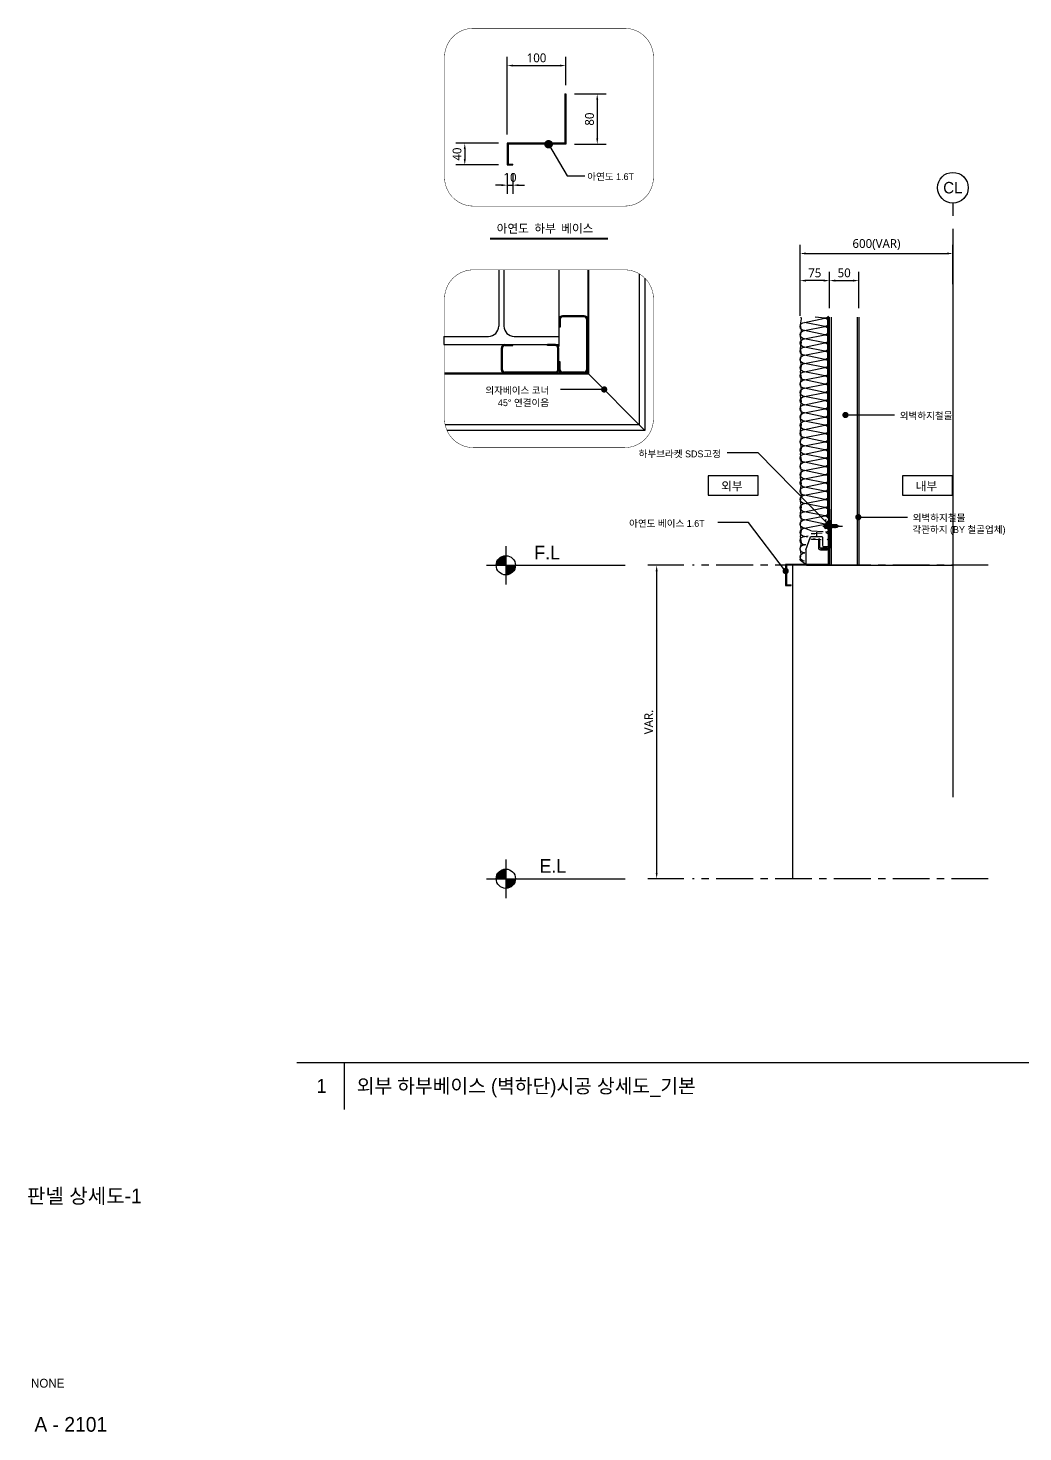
# Model space of a CAD drawing. Header units: millimetres. Extents: x 50863 to 79787, y -43062 to -37468.
# Drawn here: x 54587 to 56279, y -40197 to -37810 of the extents above; entities that cross this region are included whole.
import ezdxf
from ezdxf.enums import TextEntityAlignment as Align

# ---------------------------------------------------------------- set-up
doc = ezdxf.new("R2010")
doc.units = ezdxf.units.MM
doc.header["$LTSCALE"] = 50
for name, pattern in [('CEN', [62, 60, -1, 0, -1]), ('CENTER', [2, 1.25, -0.25, 0.25, -0.25]), ('HID', [2.3, 1.5, -0.8]), ('HIDDEN', [0.375, 0.25, -0.125])]:
    doc.linetypes.add(name, pattern=pattern)
for name, color, linetype in [('4A.TEC FORM-TEXT', 3, 'Continuous'), ('4A.TEC TEXT 2', 3, 'Continuous'), ('ARTINT-A1$0$MK', 3, 'Continuous'), ('ARTINT-A1$0$TEX', 7, 'Continuous'), ('BOLT', 7, 'Continuous'), ('CEN', 1, 'CEN'), ('COL', 2, 'Continuous'), ('DIM', 7, 'Continuous'), ('DO', 7, 'Continuous'), ('E1', 3, 'Continuous'), ('F_LINE', 31, 'HIDDEN'), ('GRID', 1, 'CENTER'), ('HAT', 5, 'Continuous'), ('SKIN', 2, 'Continuous'), ('STEEL', 8, 'Continuous'), ('STL-1', 2, 'Continuous'), ('SY', 1, 'Continuous'), ('TEX', 3, 'Continuous'), ('TEXT', 3, 'Continuous'), ('WAL', 3, 'Continuous'), ('WOO', 5, 'Continuous')]:
    doc.layers.add(name, color=color, linetype=linetype)
doc.styles.add('GHS', font='')
doc.styles.get("Standard").update_dxf_attribs({"font": 'txt.shx'})
doc.styles.add('나눔고딕', font='')
doc.styles.add('나눔고딕 7', font='')
doc.styles.add('돋움', font='')
doc.styles.add('돋움체', font='')
doc.styles.add('울릉도L', font='')
doc.styles.get('GHS').set_extended_font_data('Dotum')
doc.styles.get('나눔고딕').set_extended_font_data('Dotum')
doc.styles.get('나눔고딕 7').set_extended_font_data('NanumGothic')
doc.styles.get('돋움').set_extended_font_data('Dotum')
doc.styles.get('돋움체').set_extended_font_data('DotumChe')
doc.styles.get('울릉도L').set_extended_font_data('Dotum')
doc.dimstyles.get("Standard").update_dxf_attribs({"dimtxt": 3, "dimasz": 3, "dimexe": 1.25, "dimexo": 3, "dimgap": 1, "dimtad": 1, "dimdec": 0, "dimzin": 1, "dimdsep": 46, "dimlunit": 6, "dimtxsty": 'Standard', "dimcen": 2.5, "dimadec": 0, "dimazin": 0, "dimtfac": 1, "dimtdec": 0, "dimtix": 1, "dimtmove": 2, "dimatfit": 3, "dimfxl": 0, "dimtolj": 1, "dimtzin": 1, "dimarcsym": 0})

# ---------------------------------------------------------------- blocks, each defined once
blk = doc.blocks.new('*D66')
at = {"layer": 'Defpoints', "color": 0}
for p in [(55655.8, -38723), (55716.7, -38723), (55716.7, -39255.9)]:
    blk.add_point(p, dxfattribs=at)
at = {"layer": 'DIM', "color": 7, "linetype": 'Continuous', "lineweight": -2, "ltscale": 1000}
for p, q in [((55701.7, -38723), (55640.8, -38723)), ((55701.7, -39255.9), (55640.8, -39255.9))]:
    blk.add_line(p, q, dxfattribs=at)
at = {"layer": 'DIM', "color": 0, "linetype": 'Continuous', "lineweight": -2, "ltscale": 1000}
blk.add_line((55655.8, -39245.9), (55655.8, -38733), dxfattribs=at)
at = {"layer": 'DIM', "color": 0}
for points in [[(55657.4, -38733), (55654.1, -38733), (55655.8, -38723)], [(55654.1, -39245.9), (55657.4, -39245.9), (55655.8, -39255.9)]]:
    blk.add_solid(points, dxfattribs=at)
at = {"layer": 'DIM', "color": 3, "insert": (55642.3, -38989.5), "char_height": 15, "attachment_point": 5, "rotation": 90, "style": '나눔고딕 7'}
blk.add_mtext('\\A1;VAR.', dxfattribs=at)
blk = doc.blocks.new('*D67')
at = {"layer": 'Defpoints', "color": 0}
for p in [(55501.3, -37921.5), (55501.3, -38007), (55554.7, -38007)]:
    blk.add_point(p, dxfattribs=at)
at = {"layer": 'DIM', "color": 7, "linetype": 'Continuous', "lineweight": -2, "ltscale": 1000}
for p, q in [((55516.3, -37921.5), (55569.7, -37921.5)), ((55516.3, -38007), (55569.7, -38007))]:
    blk.add_line(p, q, dxfattribs=at)
at = {"layer": 'DIM', "color": 0, "linetype": 'Continuous', "lineweight": -2, "ltscale": 1000}
blk.add_line((55554.7, -37931.5), (55554.7, -37997), dxfattribs=at)
at = {"layer": 'DIM', "color": 0}
for points in [[(55556.4, -37931.5), (55553.1, -37931.5), (55554.7, -37921.5)], [(55553.1, -37997), (55556.4, -37997), (55554.7, -38007)]]:
    blk.add_solid(points, dxfattribs=at)
at = {"layer": 'DIM', "color": 3, "insert": (55541.6, -37964.3), "char_height": 15, "attachment_point": 5, "rotation": 90, "style": '나눔고딕 7'}
blk.add_mtext('\\A1;80', dxfattribs=at)
blk = doc.blocks.new('*D68')
at = {"layer": 'Defpoints', "color": 0}
for p in [(55401.7, -38005.4), (55329.5, -38042.2), (55401.7, -38042.2)]:
    blk.add_point(p, dxfattribs=at)
at = {"layer": 'DIM', "color": 7, "linetype": 'Continuous', "lineweight": -2, "ltscale": 1000}
for p, q in [((55386.7, -38005.4), (55314.5, -38005.4)), ((55386.7, -38042.2), (55314.5, -38042.2))]:
    blk.add_line(p, q, dxfattribs=at)
at = {"layer": 'DIM', "color": 0, "linetype": 'Continuous', "lineweight": -2, "ltscale": 1000}
blk.add_line((55329.5, -38015.4), (55329.5, -38032.2), dxfattribs=at)
at = {"layer": 'DIM', "color": 0}
for points in [[(55331.2, -38015.4), (55327.8, -38015.4), (55329.5, -38005.4)], [(55327.8, -38032.2), (55331.2, -38032.2), (55329.5, -38042.2)]]:
    blk.add_solid(points, dxfattribs=at)
at = {"layer": 'DIM', "color": 3, "insert": (55316.4, -38023.8), "char_height": 15, "attachment_point": 5, "rotation": 90, "style": '나눔고딕 7'}
blk.add_mtext('\\A1;40', dxfattribs=at)
blk = doc.blocks.new('*D69')
at = {"layer": 'Defpoints', "color": 0}
for p in [(55401.7, -38042.2), (55411.1, -38042.2), (55411.1, -38076.6)]:
    blk.add_point(p, dxfattribs=at)
at = {"layer": 'DIM', "color": 7, "linetype": 'Continuous', "lineweight": -2, "ltscale": 1000}
for p, q in [((55401.7, -38057.2), (55401.7, -38091.6)), ((55411.1, -38057.2), (55411.1, -38091.6))]:
    blk.add_line(p, q, dxfattribs=at)
at = {"layer": 'DIM', "color": 0, "linetype": 'Continuous', "lineweight": -2, "ltscale": 1000}
for p, q in [((55391.7, -38076.6), (55381.7, -38076.6)), ((55401.7, -38076.6), (55411.1, -38076.6)), ((55421.1, -38076.6), (55431.1, -38076.6))]:
    blk.add_line(p, q, dxfattribs=at)
at = {"layer": 'DIM', "color": 0}
for points in [[(55391.7, -38078.3), (55391.7, -38074.9), (55401.7, -38076.6)], [(55421.1, -38074.9), (55421.1, -38078.3), (55411.1, -38076.6)]]:
    blk.add_solid(points, dxfattribs=at)
at = {"layer": 'DIM', "color": 3, "insert": (55406.4, -38063.5), "char_height": 15, "attachment_point": 5, "style": '나눔고딕 7'}
blk.add_mtext('\\A1;10', dxfattribs=at)
blk = doc.blocks.new('A$C6C921284')
at = {"layer": 'STL-1'}
for points in [[(3.3, 2.3), (15.1, 2.3, 0.414214), (17.3, 4.5), (17.3, 50.3), (19.6, 50.3), (19.6, 4.5, -0.414214), (15.1, 0), (3.3, 0, 0)], [(15.1, 2.3), (3.3, 2.3, -0.414214), (2.3, 3.3), (2.3, 17.6), (0, 17.6), (0, 3.3, 0.414214), (3.3, 0), (15.1, 0)]]:
    blk.add_lwpolyline(points, format="xyb", dxfattribs=at)
blk = doc.blocks.new('sb25')
at = {"layer": 'BOLT'}
for p, q in [((3.9, 15.5), (-4, 12.1)), ((-1.1, 15.2), (-4, 13.9)), ((3.9, 13.7), (-4, 10.3)), ((3.9, 11.9), (-4, 8.4)), ((3.9, 10), (-4, 6.6)), ((3.9, 8.2), (-4, 4.8)), ((3.9, 6.4), (-4, 2.9)), ((3.9, 4.5), (-4, 1.1)), ((-3, 19), (-3, 14.7)), ((-3, 13.9), (-3, 12.9)), ((-3, 12.1), (-3, 11.1)), ((-3, 10.3), (-3, 9.2)), ((-3, 8.4), (-3, 7.4)), ((-3, 6.6), (-3, 5.6)), ((-3, 4.8), (-3, 3.7)), ((-3, 2.9), (-3, 1.9)), ((-3, 1.1), (-3, 0)), ((-3, 1), (2.9, 1)), ((3.9, 2.7), (-0.1, 1)), ((2.9, 14.7), (2.9, 13.7)), ((2.9, 12.9), (2.9, 11.9)), ((2.9, 11.1), (2.9, 10)), ((2.9, 9.2), (2.9, 8.2)), ((2.9, 7.4), (2.9, 6.4)), ((2.9, 1.9), (2.9, 0)), ((2.9, 19), (2.9, 15.5)), ((2.9, 5.6), (2.9, 4.5)), ((2.9, 3.7), (2.9, 2.7)), ((-5, -3.2), (-5.2, -3.2)), ((-4.5, -8.7), (-4.5, -3.7)), ((3, -9.2), (-3, -9.2)), ((-2, -8.7), (-2, -3.2)), ((2, -8.7), (2, -3.2)), ((4.5, -8.7), (4.5, -3.7))]:
    blk.add_line(p, q, dxfattribs=at)
for points in [[(7, -0.7), (7, 0), (-7, 0), (-7, -0.7)], [(-4, 12.1), (-3, 12.9), (2.9, 15.5), (3.9, 15.5), (2.9, 14.7), (-3, 12.1)], [(-4, 13.9), (-3, 14.7), (-2.1, 15.2), (-1.1, 15.2), (-2.1, 14.4), (-3, 13.9)], [(-4, 10.3), (-3, 11.1), (2.9, 13.7), (3.9, 13.7), (2.9, 12.9), (-3, 10.3)], [(-4, 8.4), (-3, 9.2), (2.9, 11.9), (3.9, 11.9), (2.9, 11.1), (-3, 8.4)], [(-4, 6.6), (-3, 7.4), (2.9, 10), (3.9, 10), (2.9, 9.2), (-3, 6.6)], [(-4, 4.8), (-3, 5.6), (2.9, 8.2), (3.9, 8.2), (2.9, 7.4), (-3, 4.8)], [(-4, 2.9), (-3, 3.7), (2.9, 6.4), (3.9, 6.4), (2.9, 5.6), (-3, 2.9)], [(-4, 1.1), (-3, 1.9), (2.9, 4.5), (3.9, 4.5), (2.9, 3.7), (-3, 1.1)], [(-0.1, 1), (0.9, 1.8), (2.9, 2.7), (3.9, 2.7), (2.9, 1.9), (0.9, 1)], [(-8, -1.2), (8, -1.2), (8, -0.7), (-8, -0.7)], [(-5.2, -2.2), (5.2, -2.2), (8, -1.2), (-8, -1.2)], [(5.2, -2.2), (5.2, -3.2), (-5.2, -3.2), (-5.2, -2.2)]]:
    blk.add_lwpolyline(points, close=True, dxfattribs=at)
for points in [[(-3, 13.5), (-4, 13.9), (-3, 13.1)], [(-3, 11.7), (-4, 12.1), (-3, 11.3)], [(-3, 9.9), (-4, 10.3), (-3, 9.5)], [(-3, 8), (-4, 8.4), (-3, 7.6)], [(-3, 6.2), (-4, 6.6), (-3, 5.8)], [(-3, 4.4), (-4, 4.8), (-3, 4)], [(-3, 2.5), (-4, 2.9), (-3, 2.1)], [(-3, 0.7), (-4, 1.1), (-3, 0.3)], [(-3, 19), (0, 23.8), (2.9, 19)], [(2.9, 17), (-1.1, 15.2), (-3, 16.3), (-0.7, 18.8), (0, 23.8)], [(2.9, 15.9), (3.9, 15.5), (2.9, 16.3)], [(2.9, 15.9), (3.9, 15.5), (2.9, 16.3)], [(2.9, 14.1), (3.9, 13.7), (2.9, 14.5)], [(2.9, 14.1), (3.9, 13.7), (2.9, 14.5)], [(2.9, 12.3), (3.9, 11.9), (2.9, 12.7)], [(2.9, 12.3), (3.9, 11.9), (2.9, 12.7)], [(2.9, 10.4), (3.9, 10), (2.9, 10.8)], [(2.9, 10.4), (3.9, 10), (2.9, 10.8)], [(2.9, 8.6), (3.9, 8.2), (2.9, 9)], [(2.9, 8.6), (3.9, 8.2), (2.9, 9)], [(2.9, 6.8), (3.9, 6.4), (2.9, 7.2)], [(2.9, 6.8), (3.9, 6.4), (2.9, 7.2)], [(2.9, 4.9), (3.9, 4.5), (2.9, 5.3)], [(2.9, 4.9), (3.9, 4.5), (2.9, 5.3)], [(2.9, 3.1), (3.9, 2.7), (2.9, 3.5)], [(2.9, 3.1), (3.9, 2.7), (2.9, 3.5)]]:
    blk.add_lwpolyline(points, dxfattribs=at)
for centre, radius, start, end in [((-5, -3.7), 0.5, 0, 90), ((-3.2, -7.4), 1.81, 226.3972, 313.6028), ((0, -5), 4.25, 241.9275, 298.0725), ((3.3, -7.4), 1.81, 226.3972, 313.6028), ((5, -3.7), 0.5, 90, 180)]:
    blk.add_arc(centre, radius, start, end, dxfattribs=at)
at = {"layer": 'CEN'}
blk.add_line((0, -13.4), (0, 31.8), dxfattribs=at)
blk = doc.blocks.new('ccs122')
blk.add_line((0, 8), (0, 3))
blk.add_circle((0, 14), 6)
at = {"color": 3, "style": 'GHS'}
blk.add_attdef('NO', text='', height=4.5, dxfattribs=at).set_placement((-0.01, 14.02), align=Align.MIDDLE_CENTER)
blk = doc.blocks.new('*D70')
at = {"layer": 'Defpoints', "color": 0}
for p in [(56159.4, -38192.8), (55899.6, -38259.4), (56159.4, -38259.7)]:
    blk.add_point(p, dxfattribs=at)
at = {"layer": 'DIM', "color": 7, "linetype": 'Continuous', "lineweight": -2, "ltscale": 1000}
for p, q in [((55899.6, -38244.4), (55899.6, -38177.8)), ((56159.4, -38244.7), (56159.4, -38177.8))]:
    blk.add_line(p, q, dxfattribs=at)
at = {"layer": 'DIM', "color": 0, "linetype": 'Continuous', "lineweight": -2, "ltscale": 1000}
blk.add_line((55909.6, -38192.8), (56149.4, -38192.8), dxfattribs=at)
at = {"layer": 'DIM', "color": 0}
for points in [[(55909.6, -38191.1), (55909.6, -38194.5), (55899.6, -38192.8)], [(56149.4, -38194.5), (56149.4, -38191.1), (56159.4, -38192.8)]]:
    blk.add_solid(points, dxfattribs=at)
at = {"layer": 'DIM', "color": 3, "insert": (56029.5, -38177.5), "char_height": 15, "attachment_point": 5, "style": '나눔고딕 7'}
blk.add_mtext('\\A1;600(VAR)', dxfattribs=at)
blk = doc.blocks.new('*D71')
at = {"layer": 'Defpoints', "color": 0}
for p in [(55999.6, -38238.9), (55949.6, -38300.9), (55999.6, -38300.9)]:
    blk.add_point(p, dxfattribs=at)
at = {"layer": 'DIM', "color": 7, "linetype": 'Continuous', "lineweight": -2, "ltscale": 1000}
for p, q in [((55949.6, -38285.9), (55949.6, -38223.9)), ((55999.6, -38285.9), (55999.6, -38223.9))]:
    blk.add_line(p, q, dxfattribs=at)
at = {"layer": 'DIM', "color": 0, "linetype": 'Continuous', "lineweight": -2, "ltscale": 1000}
blk.add_line((55959.6, -38238.9), (55989.6, -38238.9), dxfattribs=at)
at = {"layer": 'DIM', "color": 0}
for points in [[(55959.6, -38237.2), (55959.6, -38240.6), (55949.6, -38238.9)], [(55989.6, -38240.6), (55989.6, -38237.2), (55999.6, -38238.9)]]:
    blk.add_solid(points, dxfattribs=at)
at = {"layer": 'DIM', "color": 3, "insert": (55974.6, -38225.8), "char_height": 15, "attachment_point": 5, "style": '나눔고딕 7'}
blk.add_mtext('\\A1;50', dxfattribs=at)
blk = doc.blocks.new('*D72')
at = {"layer": 'Defpoints', "color": 0}
for p in [(55899.6, -38238.9), (55949.6, -38300.9), (55899.6, -38314)]:
    blk.add_point(p, dxfattribs=at)
at = {"layer": 'DIM', "color": 7, "linetype": 'Continuous', "lineweight": -2, "ltscale": 1000}
for p, q in [((55899.6, -38299), (55899.6, -38223.9)), ((55949.6, -38285.9), (55949.6, -38223.9))]:
    blk.add_line(p, q, dxfattribs=at)
at = {"layer": 'DIM', "color": 0, "linetype": 'Continuous', "lineweight": -2, "ltscale": 1000}
blk.add_line((55939.6, -38238.9), (55909.6, -38238.9), dxfattribs=at)
at = {"layer": 'DIM', "color": 0}
for points in [[(55909.6, -38237.2), (55909.6, -38240.6), (55899.6, -38238.9)], [(55939.6, -38240.6), (55939.6, -38237.2), (55949.6, -38238.9)]]:
    blk.add_solid(points, dxfattribs=at)
at = {"layer": 'DIM', "color": 3, "insert": (55924.6, -38225.8), "char_height": 15, "attachment_point": 5, "style": '나눔고딕 7'}
blk.add_mtext('\\A1;75', dxfattribs=at)
blk = doc.blocks.new('*D73')
at = {"layer": 'Defpoints', "color": 0}
for p in [(55501.3, -37873.3), (55501.3, -37921.5), (55401.7, -38005.4)]:
    blk.add_point(p, dxfattribs=at)
at = {"layer": 'DIM', "color": 7, "linetype": 'Continuous', "lineweight": -2, "ltscale": 1000}
for p, q in [((55401.7, -37990.4), (55401.7, -37858.3)), ((55501.3, -37906.5), (55501.3, -37858.3))]:
    blk.add_line(p, q, dxfattribs=at)
at = {"layer": 'DIM', "color": 0, "linetype": 'Continuous', "lineweight": -2, "ltscale": 1000}
blk.add_line((55411.7, -37873.3), (55491.3, -37873.3), dxfattribs=at)
at = {"layer": 'DIM', "color": 0}
for points in [[(55411.7, -37871.6), (55411.7, -37875), (55401.7, -37873.3)], [(55491.3, -37875), (55491.3, -37871.6), (55501.3, -37873.3)]]:
    blk.add_solid(points, dxfattribs=at)
at = {"layer": 'DIM', "color": 3, "insert": (55451.5, -37860.2), "char_height": 15, "attachment_point": 5, "style": '나눔고딕 7'}
blk.add_mtext('\\A1;100', dxfattribs=at)

msp = doc.modelspace()

# ---------------------------------------------------------------- hatches: boundary and pattern name
at = {"layer": 'GRID', "ltscale": 5}
msp.add_hatch(color=7, dxfattribs=at).paths.add_polyline_path([(55465.8, -38007, -1), (55478.2, -38007, -1)])

# ---------------------------------------------------------------- linework, layer by layer
at = {"const_width": 3.52}
msp.add_lwpolyline([(55573.2, -38167.4), (55372.2, -38167.4)], dxfattribs=at)
at = {"layer": 'ARTINT-A1$0$TEX'}
for p, q in [((55399.3, -38690.2), (55399.3, -38755.9)), ((55366.4, -38723), (55602.4, -38723)), ((55399.3, -39223), (55399.3, -39288.8)), ((55366.4, -39255.9), (55602.4, -39255.9))]:
    msp.add_line(p, q, dxfattribs=at)
at = {"layer": 'ARTINT-A1$0$TEX', "color": 1, "const_width": 5.33}
msp.add_lwpolyline([(55569.2, -38424, -1), (55563.9, -38424, -1)], format="xyb", close=True, dxfattribs=at)
at = {"layer": 'ARTINT-A1$0$TEX'}
for centre in [(55399.3, -38723), (55399.3, -39255.9)]:
    msp.add_circle(centre, 16.4, dxfattribs=at)
for points in [[(55382.9, -38723), (55399.3, -38706.6), (55383.1, -38720.1), (55396.5, -38706.9)], [(55399.3, -38706.6), (55382.9, -38723), (55399.3, -38723)], [(55383.1, -38720.1), (55396.5, -38706.9), (55383.9, -38717.4), (55393.7, -38707.6)], [(55383.9, -38717.4), (55393.7, -38707.6), (55385.2, -38714.6), (55391, -38708.9)], [(55399.3, -38739.5), (55415.8, -38723), (55402.2, -38739.2), (55415.5, -38725.9)], [(55415.8, -38723), (55399.3, -38723), (55399.3, -38739.5)], [(55402.2, -38739.2), (55415.5, -38725.9), (55405, -38738.5), (55414.8, -38728.7)], [(55405, -38738.5), (55414.8, -38728.7), (55407.7, -38737.2), (55413.5, -38731.3)], [(55407.7, -38737.2), (55413.5, -38731.3), (55409.9, -38735.7), (55412, -38733.6)], [(55382.9, -39255.9), (55399.3, -39239.4), (55383.1, -39253), (55396.5, -39239.7)], [(55399.3, -39239.4), (55382.9, -39255.9), (55399.3, -39255.9)], [(55383.1, -39253), (55396.5, -39239.7), (55383.9, -39250.2), (55393.7, -39240.4)], [(55383.9, -39250.2), (55393.7, -39240.4), (55385.2, -39247.5), (55391, -39241.7)], [(55399.3, -39272.3), (55415.8, -39255.9), (55402.2, -39272.1), (55415.5, -39258.7)], [(55415.8, -39255.9), (55399.3, -39255.9), (55399.3, -39272.3)], [(55402.2, -39272.1), (55415.5, -39258.7), (55405, -39271.3), (55414.8, -39261.5)], [(55405, -39271.3), (55414.8, -39261.5), (55407.7, -39270), (55413.5, -39264.2)], [(55407.7, -39270), (55413.5, -39264.2), (55409.9, -39268.5), (55412, -39266.4)]]:
    msp.add_solid(points, dxfattribs=at)
at = {"layer": 'COL', "color": 250}
for p, q in [((55387.3, -38220.6), (55387.3, -38316.2)), ((55396.1, -38220.6), (55396.1, -38316.2)), ((55489.6, -38220.6), (55489.6, -38350.7)), ((55489.6, -38304.7), (55489.6, -38318.2)), ((55491.5, -38304.7), (55491.5, -38318.2)), ((55532.5, -38298.6), (55495.7, -38298.6)), ((55532.5, -38300.6), (55495.7, -38300.6)), ((55536.6, -38304.7), (55536.6, -38390.4)), ((55538.5, -38304.7), (55538.5, -38390.4)), ((55293.8, -38333.9), (55369.6, -38333.9)), ((55293.8, -38333.9), (55293.8, -38347.6)), ((55413.7, -38333.9), (55489.6, -38333.9)), ((55491.5, -38318.2), (55489.6, -38318.2)), ((55489.6, -38333.9), (55489.6, -38347.6)), ((55293.8, -38347.6), (55489.6, -38347.6)), ((55391.7, -38390.4), (55391.7, -38353.6)), ((55393.6, -38390.4), (55393.6, -38353.6)), ((55397.7, -38347.6), (55411.3, -38347.6)), ((55397.7, -38349.5), (55411.3, -38349.5)), ((55411.3, -38349.5), (55411.3, -38347.6)), ((55483.5, -38347.6), (55470, -38347.6)), ((55470, -38349.5), (55470, -38347.6)), ((55483.5, -38349.5), (55470, -38349.5)), ((55487.6, -38390.4), (55487.6, -38353.6)), ((55489.6, -38390.4), (55489.6, -38353.6)), ((55491.5, -38376.9), (55489.6, -38376.9)), ((55489.6, -38390.4), (55489.6, -38376.9)), ((55491.5, -38390.4), (55491.5, -38376.9)), ((55483.5, -38394.6), (55397.7, -38394.6)), ((55483.5, -38396.5), (55397.7, -38396.5)), ((55532.5, -38394.6), (55495.7, -38394.6)), ((55532.5, -38396.5), (55495.7, -38396.5))]:
    msp.add_line(p, q, dxfattribs=at)
for centre, radius, start, end in [((55495.7, -38304.7), 6.07, 90, 180), ((55495.7, -38304.7), 4.11, 90, 180), ((55532.5, -38304.7), 6.07, 0, 90), ((55532.5, -38304.7), 4.11, 0, 90), ((55369.6, -38316.2), 17.6, 270, 0), ((55413.7, -38316.2), 17.6, 180, 270), ((55397.7, -38353.6), 6.07, 90, 180), ((55397.7, -38353.6), 4.11, 90, 180), ((55483.5, -38353.6), 6.07, 0, 90), ((55483.5, -38353.6), 4.11, 0, 90), ((55397.7, -38390.4), 6.07, 180, 270), ((55397.7, -38390.4), 4.11, 180, 270), ((55483.5, -38390.4), 6.07, 270, 0), ((55483.5, -38390.4), 4.11, 270, 0), ((55495.7, -38390.4), 6.07, 180, 270), ((55495.7, -38390.4), 4.11, 180, 270), ((55532.5, -38390.4), 6.07, 270, 0), ((55532.5, -38390.4), 4.11, 270, 0)]:
    msp.add_arc(centre, radius, start, end, dxfattribs=at)
at = {"layer": 'DIM'}
for p, q in [((55975.6, -38467.4), (56060.4, -38467.4)), ((55828.2, -38531.7), (55775.9, -38531.7)), ((55947.5, -38653.1), (55828.2, -38531.7)), ((55997.5, -38641.1), (56082.3, -38641.1)), ((55812.1, -38650), (55759.7, -38650)), ((55875.1, -38732.8), (55812.1, -38650))]:
    msp.add_line(p, q, dxfattribs=at)
at = {"layer": 'DIM', "const_width": 5.33}
for points in [[(55974.1, -38467.4, 1), (55979.4, -38467.4, 1)], [(55996, -38641.1, 1), (56001.3, -38641.1, 1)], [(55944.8, -38652.9, 1), (55950.1, -38652.9, 1)], [(55872.5, -38732.7, 1), (55877.8, -38732.7, 1)]]:
    msp.add_lwpolyline(points, format="xyb", close=True, dxfattribs=at)
at = {"layer": 'DO'}
for points in [[(55743.1, -38604), (55828.1, -38604), (55828.1, -38570.9), (55743.1, -38570.9)], [(56073.9, -38604), (56159, -38604), (56159, -38570.9), (56073.9, -38570.9)]]:
    msp.add_lwpolyline(points, close=True, dxfattribs=at)
at = {"layer": 'E1', "color": 2, "ltscale": 5}
for p, q in [((55499.8, -37921.5), (55499.8, -38005.4)), ((55499.8, -37921.5), (55501.3, -37921.5)), ((55501.3, -37921.5), (55501.3, -38007)), ((55499.8, -38005.4), (55401.7, -38005.4)), ((55401.7, -38005.4), (55401.7, -38042.2)), ((55501.3, -38007), (55403.3, -38007)), ((55403.3, -38007), (55403.3, -38040.7)), ((55401.7, -38042.2), (55411.1, -38042.2)), ((55403.3, -38040.7), (55411.1, -38040.7)), ((55411.1, -38042.2), (55411.1, -38040.7)), ((55949.6, -38723), (55949.6, -38627.5)), ((55948.1, -38721.5), (55948.1, -38694.1)), ((55875.1, -38721.5), (55875.1, -38757.6)), ((55948.1, -38721.5), (55875.1, -38721.5)), ((55949.6, -38723), (55876.7, -38723)), ((55876.7, -38723), (55876.7, -38756)), ((55938.9, -38723), (55886.5, -38723)), ((55886.5, -38723), (55886.5, -38952.8)), ((55910.5, -38723), (55991.7, -38723)), ((56005.5, -38723), (56159, -38723)), ((55875.1, -38757.6), (55884.5, -38757.6)), ((55876.7, -38756), (55884.5, -38756)), ((55884.5, -38757.6), (55884.5, -38756)), ((55886.5, -38952.8), (55886.5, -39255.9))]:
    msp.add_line(p, q, dxfattribs=at)
at = {"layer": 'E1', "color": 6, "ltscale": 5}
for p, q in [((55948.1, -38301), (55948.1, -38685.8)), ((55949.6, -38627.5), (55949.6, -38300.9)), ((55999.6, -38300.9), (55999.6, -38723)), ((55948.1, -38436.4), (55948.1, -38685.8)), ((56005.5, -38723), (55927.6, -38723))]:
    msp.add_line(p, q, dxfattribs=at)
at = {"layer": 'E1', "color": 252, "linetype": 'HID', "ltscale": 30}
for p, q in [((55952.4, -38300.9), (55952.4, -38723)), ((55996.8, -38300.9), (55996.8, -38723))]:
    msp.add_line(p, q, dxfattribs=at)
at = {"layer": 'E1', "color": 4, "ltscale": 5}
for p, q in [((55949.6, -38627.5), (55949.6, -38723)), ((55949.6, -38723), (55886.5, -38723)), ((55948.1, -38721.5), (55901.2, -38721.5))]:
    msp.add_line(p, q, dxfattribs=at)
at = {"layer": 'E1', "color": 2, "ltscale": 5}
msp.add_lwpolyline([(55991.7, -38723), (55998.6, -38723), (56005.5, -38723)], dxfattribs=at)
at = {"layer": 'F_LINE', "color": 1, "linetype": 'ByBlock'}
msp.add_line((56159.4, -38150.6), (56159.4, -39117.2), dxfattribs=at)
at = {"layer": 'GRID', "color": 7, "ltscale": 5}
for p, q in [((55472, -38007), (55503.5, -38061)), ((55503.5, -38061), (55533.9, -38061))]:
    msp.add_line(p, q, dxfattribs=at)
at = {"layer": 'GRID'}
for p, q in [((56219.7, -38723), (55716.7, -38723)), ((56219.7, -39255.9), (55716.7, -39255.9))]:
    msp.add_line(p, q, dxfattribs=at)
at = {"layer": 'GRID', "color": 7, "ltscale": 5}
msp.add_circle((55472, -38007), 6.2, dxfattribs=at)
at = {"layer": 'HAT', "ltscale": 20, "const_width": 0.725}
for points in [[(55344, -38112.2), (55601.3, -38112.2, 0.414214), (55650.3, -38063.2), (55650.3, -37858.8, 0.414214), (55601.3, -37809.9), (55344, -37809.9, 0.414214), (55295.1, -37858.8), (55295.1, -38063.2, 0.414214)], [(55344, -38522.9), (55601.3, -38522.9, 0.414214), (55650.3, -38473.9), (55650.3, -38269.6, 0.414214), (55601.3, -38220.6), (55344, -38220.6, 0.414214), (55295.1, -38269.6), (55295.1, -38473.9, 0.414214)]]:
    msp.add_lwpolyline(points, format="xyb", close=True, dxfattribs=at)
at = {"layer": 'HAT'}
for points in [[(55906.9, -38323.9, -1), (55906.9, -38309.9), (55941.9, -38302.9, -0.263265), (55947.9, -38306.3, -0.263265)], [(55948.8, -38311.3, -0.355022), (55941.9, -38316.9), (55906.9, -38309.9)], [(55947.9, -38299.5, -0.263265), (55941.9, -38302.9), (55925.1, -38300.9)], [(55906.9, -38337.9, -1), (55906.9, -38323.9), (55941.9, -38316.9, -1), (55941.9, -38330.9), (55906.9, -38323.9)], [(55906.9, -38351.9, -1), (55906.9, -38337.9), (55941.9, -38330.9, -1), (55941.9, -38344.9), (55906.9, -38337.9)], [(55906.9, -38365.9, -1), (55906.9, -38351.9), (55941.9, -38344.9, -1), (55941.9, -38358.9), (55906.9, -38351.9)], [(55906.9, -38379.9, -1), (55906.9, -38365.9), (55941.9, -38358.9, -0.313639), (55948.5, -38363.4, -0.313639)], [(55906.9, -38393.9, -1), (55906.9, -38379.9), (55941.9, -38372.9, -0.263265), (55947.9, -38376.3, -0.263265)], [(55947.9, -38369.5, -0.263265), (55941.9, -38372.9), (55906.9, -38365.9)], [(55947.9, -38383.5, -0.263265), (55941.9, -38386.9), (55906.9, -38379.9)], [(55906.9, -38407.9, -1), (55906.9, -38393.9), (55941.9, -38386.9, -0.263265), (55947.9, -38390.3, -0.263265)], [(55906.9, -38421.9, -1), (55906.9, -38407.9), (55941.9, -38400.9, -0.263265), (55947.9, -38404.3, -0.263265)], [(55947.9, -38397.5, -0.263265), (55941.9, -38400.9), (55906.9, -38393.9)], [(55906.9, -38435.9, -1), (55906.9, -38421.9), (55941.9, -38414.9, -1), (55941.9, -38428.9), (55906.9, -38421.9)], [(55906.9, -38449.9, -1), (55906.9, -38435.9), (55941.9, -38428.9, -1), (55941.9, -38442.9), (55906.9, -38435.9)], [(55947.9, -38411.5, -0.263265), (55941.9, -38414.9), (55906.9, -38407.9)], [(55906.9, -38463.9, -1), (55906.9, -38449.9), (55941.9, -38442.9, -1), (55941.9, -38456.9), (55906.9, -38449.9)], [(55906.9, -38477.9, -1), (55906.9, -38463.9), (55941.9, -38456.9, -1), (55941.9, -38470.9), (55906.9, -38463.9)], [(55906.9, -38491.9, -1), (55906.9, -38477.9), (55941.9, -38470.9, -0.263265), (55947.9, -38474.3, -0.263265)], [(55947.9, -38481.5, -0.263265), (55941.9, -38484.9), (55906.9, -38477.9)], [(55906.9, -38505.9, -1), (55906.9, -38491.9), (55941.9, -38484.9, -0.263265), (55947.9, -38488.3, -0.263265)], [(55906.9, -38519.9, -1), (55906.9, -38505.9), (55941.9, -38498.9, -0.263265), (55947.9, -38502.3, -0.263265)], [(55947.9, -38495.5, -0.263265), (55941.9, -38498.9), (55906.9, -38491.9)], [(55906.9, -38533.9, -1), (55906.9, -38519.9), (55941.9, -38512.9, -0.263265), (55947.9, -38516.3, -0.263265)], [(55947.9, -38509.5, -0.263265), (55941.9, -38512.9), (55906.9, -38505.9)], [(55948.9, -38519.8, -0.417076), (55941.9, -38526.9), (55906.9, -38519.9)], [(55906.9, -38547.9, -1), (55906.9, -38533.9), (55941.9, -38526.9, -1), (55941.9, -38540.9), (55906.9, -38533.9)], [(55906.9, -38561.9, -1), (55906.9, -38547.9), (55941.9, -38540.9, -1), (55941.9, -38554.9), (55906.9, -38547.9)], [(55906.9, -38575.9, -1), (55906.9, -38561.9), (55941.9, -38554.9, -1), (55941.9, -38568.9), (55906.9, -38561.9)], [(55906.9, -38589.9, -1), (55906.9, -38575.9), (55941.9, -38568.9, -0.267454), (55948, -38572.4, -0.267454)], [(55906.9, -38603.9, -1), (55906.9, -38589.9), (55941.9, -38582.9, -0.263265), (55947.9, -38586.3, -0.263265)], [(55906.9, -38617.9, -1), (55906.9, -38603.9), (55941.9, -38596.9, -0.263265), (55947.9, -38600.3, -0.263265)], [(55947.9, -38579.5, -0.263265), (55941.9, -38582.9), (55906.9, -38575.9)], [(55947.9, -38593.5, -0.263265), (55941.9, -38596.9), (55906.9, -38589.9)], [(55906.9, -38631.9, -1), (55906.9, -38617.9), (55941.9, -38610.9, -0.263265), (55947.9, -38614.3, -0.263265)], [(55947.9, -38607.5, -0.263265), (55941.9, -38610.9), (55906.9, -38603.9)], [(55947.9, -38621.5, -0.263265), (55941.9, -38624.9), (55906.9, -38617.9)], [(55906.9, -38645.9, -1), (55906.9, -38631.9), (55941.9, -38624.9, -1), (55941.9, -38638.9), (55906.9, -38631.9)], [(55906.9, -38659.9, -1), (55906.9, -38645.9), (55941.9, -38638.9, -1), (55941.9, -38652.9), (55906.9, -38645.9)], [(55906.9, -38673.9, -1), (55906.9, -38659.9), (55941.9, -38652.9, -0.921504), (55943.1, -38666.8, -0.921504)], [(55943.3, -38667, -0.664406), (55945.9, -38679.7)], [(55906.9, -38687.9, -1), (55906.9, -38673.9), (55913.1, -38672.6)], [(55906.9, -38701.9, -1), (55906.9, -38687.9), (55909.3, -38687.4)], [(55906.9, -38715.9, -1), (55906.9, -38701.9), (55907.9, -38701.7)]]:
    msp.add_lwpolyline(points, format="xyb", dxfattribs=at)
for points in [[(55918.2, -38664.4), (55906.9, -38659.9)], [(55924.7, -38670.3), (55918.2, -38669.4)], [(55938.7, -38666.2), (55919.2, -38665.1)], [(55919.2, -38668.7), (55937.1, -38667.8)], [(55912.5, -38675), (55906.9, -38673.9)], [(55909, -38688.3), (55906.9, -38687.9)], [(55918.1, -38678.4), (55925.2, -38677.5)], [(55935.4, -38679.6), (55919.2, -38679.1)], [(55907.9, -38702.1), (55906.9, -38701.9)]]:
    msp.add_lwpolyline(points, dxfattribs=at)
at = {"layer": 'SKIN'}
for p, q in [((55947.6, -38322.1), (55947.6, -38300.9)), ((55949.6, -38324.1), (55947.6, -38322.1)), ((55949.6, -38374.7), (55949.6, -38324.1)), ((55947.6, -38376.7), (55949.6, -38374.7)), ((55947.6, -38427.3), (55947.6, -38376.7)), ((55949.6, -38429.3), (55947.6, -38427.3)), ((55949.6, -38480), (55949.6, -38429.3)), ((55947.6, -38482), (55949.6, -38480)), ((55947.6, -38532.6), (55947.6, -38482)), ((55949.6, -38534.6), (55947.6, -38532.6)), ((55949.6, -38585.2), (55949.6, -38534.6)), ((55947.6, -38587.2), (55949.6, -38585.2)), ((55947.6, -38637.9), (55947.6, -38587.2)), ((55949.6, -38639.9), (55947.6, -38637.9)), ((55949.6, -38689), (55949.6, -38639.9)), ((55927.6, -38666.5), (55927.6, -38674.5)), ((55927.6, -38666.5), (55927.6, -38674.5)), ((55909.6, -38696.5), (55917.6, -38674.5)), ((55909.6, -38696.5), (55917.6, -38674.5)), ((55937.1, -38674.5), (55917.6, -38674.5)), ((55937.6, -38675), (55937.6, -38689)), ((55947.1, -38691.5), (55940.1, -38691.5)), ((55901.6, -38704), (55899.6, -38694)), ((55899.7, -38713.7), (55901.6, -38704)), ((55909.6, -38721.5), (55899.9, -38714.2)), ((55909.6, -38721.5), (55900.6, -38714.7)), ((55909.6, -38696.5), (55909.6, -38721.5)), ((55909.6, -38696.5), (55909.6, -38721.5))]:
    msp.add_line(p, q, dxfattribs=at)
for points in [[(55901, -38300.9), (55901.6, -38304), (55899.6, -38314)], [(55899.6, -38314), (55901.6, -38324), (55899.6, -38334)], [(55899.6, -38334), (55901.6, -38344), (55899.6, -38354)], [(55899.6, -38354), (55901.6, -38364), (55899.6, -38374)], [(55899.6, -38374), (55901.6, -38384), (55899.6, -38394)], [(55899.6, -38394), (55901.6, -38404), (55899.6, -38414)], [(55899.6, -38414), (55901.6, -38424), (55899.6, -38434)], [(55899.6, -38434), (55901.6, -38444), (55899.6, -38454)], [(55899.6, -38454), (55901.6, -38464), (55899.6, -38474)], [(55899.6, -38474), (55901.6, -38484), (55899.6, -38494)], [(55899.6, -38494), (55901.6, -38504), (55899.6, -38514)], [(55899.6, -38514), (55901.6, -38524), (55899.6, -38534)], [(55899.6, -38534), (55901.6, -38544), (55899.6, -38554)], [(55899.6, -38554), (55901.6, -38564), (55899.6, -38574)], [(55899.6, -38574), (55901.6, -38584), (55899.6, -38594)], [(55899.6, -38594), (55901.6, -38604), (55899.6, -38614)], [(55899.6, -38614), (55901.6, -38624), (55899.6, -38634)], [(55899.6, -38634), (55901.6, -38644), (55899.6, -38654)], [(55899.6, -38654), (55901.6, -38664), (55899.6, -38674)], [(55899.6, -38674), (55901.6, -38684), (55899.6, -38694)]]:
    msp.add_lwpolyline(points, dxfattribs=at)
for centre, radius, start, end in [((55937.1, -38675), 0.5, 0, 90), ((55940.1, -38689), 2.5, 180, 270), ((55947.1, -38689), 2.5, 270, 0), ((55902.1, -38712.7), 2.5, 180, 233.1301), ((55900.2, -38713.8), 0.5, 168.6901, 233.1301)]:
    msp.add_arc(centre, radius, start, end, dxfattribs=at)
at = {"layer": 'STEEL', "color": 4}
for p, q in [((55538.5, -38220.6), (55538.5, -38396.5)), ((55540.1, -38220.6), (55540.1, -38398.1)), ((55626.3, -38227.4), (55626.3, -38484.3)), ((55635.9, -38234.9), (55635.9, -38493.9)), ((55538.5, -38396.5), (55295.1, -38396.5)), ((55540.1, -38398.1), (55295.1, -38398.1)), ((55635.9, -38493.9), (55538.5, -38396.5)), ((55626.3, -38484.3), (55296.2, -38484.3)), ((55635.9, -38493.9), (55299.3, -38493.9))]:
    msp.add_line(p, q, dxfattribs=at)
at = {"layer": 'STEEL'}
for p, q in [((55946.1, -38301), (55946.1, -38643.1)), ((55938.3, -38694.1), (55946.1, -38694.1))]:
    msp.add_line(p, q, dxfattribs=at)
at = {"layer": 'TEX', "color": 1}
msp.add_line((55566.6, -38424), (55492.1, -38424), dxfattribs=at)
at = {"layer": 'WAL', "color": 2}
for p, q in [((55044.2, -39568.2), (57940.2, -39568.2)), ((55124.2, -39568.2), (55124.2, -39648.2))]:
    msp.add_line(p, q, dxfattribs=at)
at = {"layer": 'WOO', "color": 5}
for centre, start, end in [((55937, -38644.6), 332.6264, 0), ((55937, -38644.6), 332.6264, 0), ((55937.1, -38661.3), 0, 27.3736)]:
    msp.add_arc(centre, 6.71, start, end, dxfattribs=at)

# ---------------------------------------------------------------- block references
msp.add_blockref('A$C6C921284', (55930.8, -38696.4))
at = {"layer": 'DIM', "xscale": 0.75, "yscale": 0.75, "zscale": 0.75, "rotation": 270}
msp.add_blockref('sb25', (55948.1, -38656.5), dxfattribs=at)
at = {"layer": 'SY'}
ref = msp.add_blockref('ccs122', (56159.4, -38141.9), dxfattribs=dict(at, xscale=4.35161009463229, yscale=4.35161009463229, zscale=4.35161009463229))
ref.add_attrib('NO', 'CL', dxfattribs={"layer": '0', "color": 3, "height": 19.58, "style": '울릉도L'}).set_placement((56159.4, -38080.9), align=Align.MIDDLE_CENTER)

# ---------------------------------------------------------------- texts
at = {"layer": '4A.TEC FORM-TEXT', "style": '돋움'}
msp.add_text('A - 2101', height=25, dxfattribs=at).set_placement((54659.6, -40196.2), align=Align.CENTER)
at = {"layer": '4A.TEC TEXT 2', "style": '나눔고딕'}
for s, height, p in [('판넬 상세도-1', 25, (54682.7, -39807.8)), ('NONE', 15, (54620.4, -40121.2))]:
    msp.add_text(s, height=height, dxfattribs=at).set_placement(p, align=Align.CENTER)
at = {"layer": 'ARTINT-A1$0$MK', "style": '돋움'}
for s, p in [('1', (55077.3, -39620.3)), ('외부 하부베이스 (벽하단)시공 상세도_기본', (55145.8, -39620.3))]:
    msp.add_text(s, height=24, dxfattribs=at).set_placement(p)
at = {"layer": 'ARTINT-A1$0$TEX', "style": '돋움'}
for s, height, p in [('아연도 1.6T', 11.6, (55537.8, -38067.9)), ('의자베이스 코너', 11.6, (55364.5, -38431.3)), (' 45%%D 연결이음', 11.604, (55381.7, -38452.3)), ('하부브라켓 SDS고정', 11.604, (55625.1, -38539.3)), ('아연도 베이스 1.6T', 11.604, (55608.9, -38657.6)), ('F.L', 23.21, (55447.7, -38712.9)), ('E.L', 23.21, (55456.4, -39245.8))]:
    msp.add_text(s, height=height, dxfattribs=at).set_placement(p)
for s, height, p in [('외벽하지철물', 11.6, (56069.1, -38468.6)), ('외벽하지철물', 11.6, (56091.1, -38642.2)), ('각관하지 (BY 철골업체)', 11.604, (56090.6, -38662.2))]:
    msp.add_text(s, height=height, dxfattribs=at).set_placement(p, align=Align.MIDDLE_LEFT)
at = {"layer": 'TEXT', "linetype": 'Continuous', "style": '돋움체'}
for s, p in [('아연도 하부 베이스', (55383.8, -38150.4)), ('외부', (55765.4, -38588.5)), ('내부', (56096.2, -38588.5))]:
    msp.add_text(s, height=14.51, dxfattribs=at).set_placement(p, align=Align.MIDDLE_LEFT)

# ---------------------------------------------------------------- dimensions: what is measured, and where the dimension line sits
at = {"layer": 'DIM', "ltscale": 1000}
for base, p1, p2, picture, middle in [((55501.3, -37873.3), (55401.7, -38005.4), (55501.3, -37921.5), '*D73', (55451.5, -37860.2)), ((55999.6, -38238.9), (55949.6, -38300.9), (55999.6, -38300.9), '*D71', (55974.6, -38225.8))]:
    dim = msp.add_linear_dim(base=base, p1=p1, p2=p2, dimstyle='Standard', override={"dimscale": 5, "dimtxt": 3, "dimasz": 2, "dimexe": 3, "dimexo": 3, "dimgap": 1, "dimdec": 0, "dimlunit": 6, "dimtxsty": '나눔고딕 7', "dimcen": 9, "dimdle": 1012.5, "dimclre": 7, "dimclrt": 3, "dimtdec": 0, "dimtix": 1, "dimtofl": 1, "dimfxl": 3}, dxfattribs=at)
    dim.commit()
    dim.dimension.update_dxf_attribs({"geometry": picture, "text_midpoint": middle})
for base, p1, p2, text, picture, middle in [((55554.7, -38007), (55501.3, -37921.5), (55501.3, -38007), '80', '*D67', (55541.6, -37964.3)), ((55329.5, -38042.2), (55401.7, -38005.4), (55401.7, -38042.2), '40', '*D68', (55316.4, -38023.8)), ((55655.8, -38723), (55716.7, -39255.9), (55716.7, -38723), 'VAR.', '*D66', (55642.3, -38989.5))]:
    dim = msp.add_linear_dim(base=base, p1=p1, p2=p2, angle=90, text=text, dimstyle='Standard', override={"dimscale": 5, "dimtxt": 3, "dimasz": 2, "dimexe": 3, "dimexo": 3, "dimgap": 1, "dimdec": 0, "dimlunit": 6, "dimtxsty": '나눔고딕 7', "dimcen": 9, "dimdle": 1012.5, "dimclre": 7, "dimclrt": 3, "dimtdec": 0, "dimtix": 1, "dimtofl": 1, "dimfxl": 3}, dxfattribs=at)
    dim.commit()
    dim.dimension.update_dxf_attribs({"geometry": picture, "text_midpoint": middle})
for base, p1, p2, text, picture, middle in [((55411.1, -38076.6), (55401.7, -38042.2), (55411.1, -38042.2), '10', '*D69', (55406.4, -38063.5)), ((56159.4, -38192.8), (55899.6, -38259.4), (56159.4, -38259.7), '600(VAR)', '*D70', (56029.5, -38177.5)), ((55899.6, -38238.9), (55949.6, -38300.9), (55899.6, -38314), '75', '*D72', (55924.6, -38225.8))]:
    dim = msp.add_linear_dim(base=base, p1=p1, p2=p2, text=text, dimstyle='Standard', override={"dimscale": 5, "dimtxt": 3, "dimasz": 2, "dimexe": 3, "dimexo": 3, "dimgap": 1, "dimdec": 0, "dimlunit": 6, "dimtxsty": '나눔고딕 7', "dimcen": 9, "dimdle": 1012.5, "dimclre": 7, "dimclrt": 3, "dimtdec": 0, "dimtix": 1, "dimtofl": 1, "dimfxl": 3}, dxfattribs=at)
    dim.commit()
    dim.dimension.update_dxf_attribs({"geometry": picture, "text_midpoint": middle})

doc.saveas('drawing.dxf')
